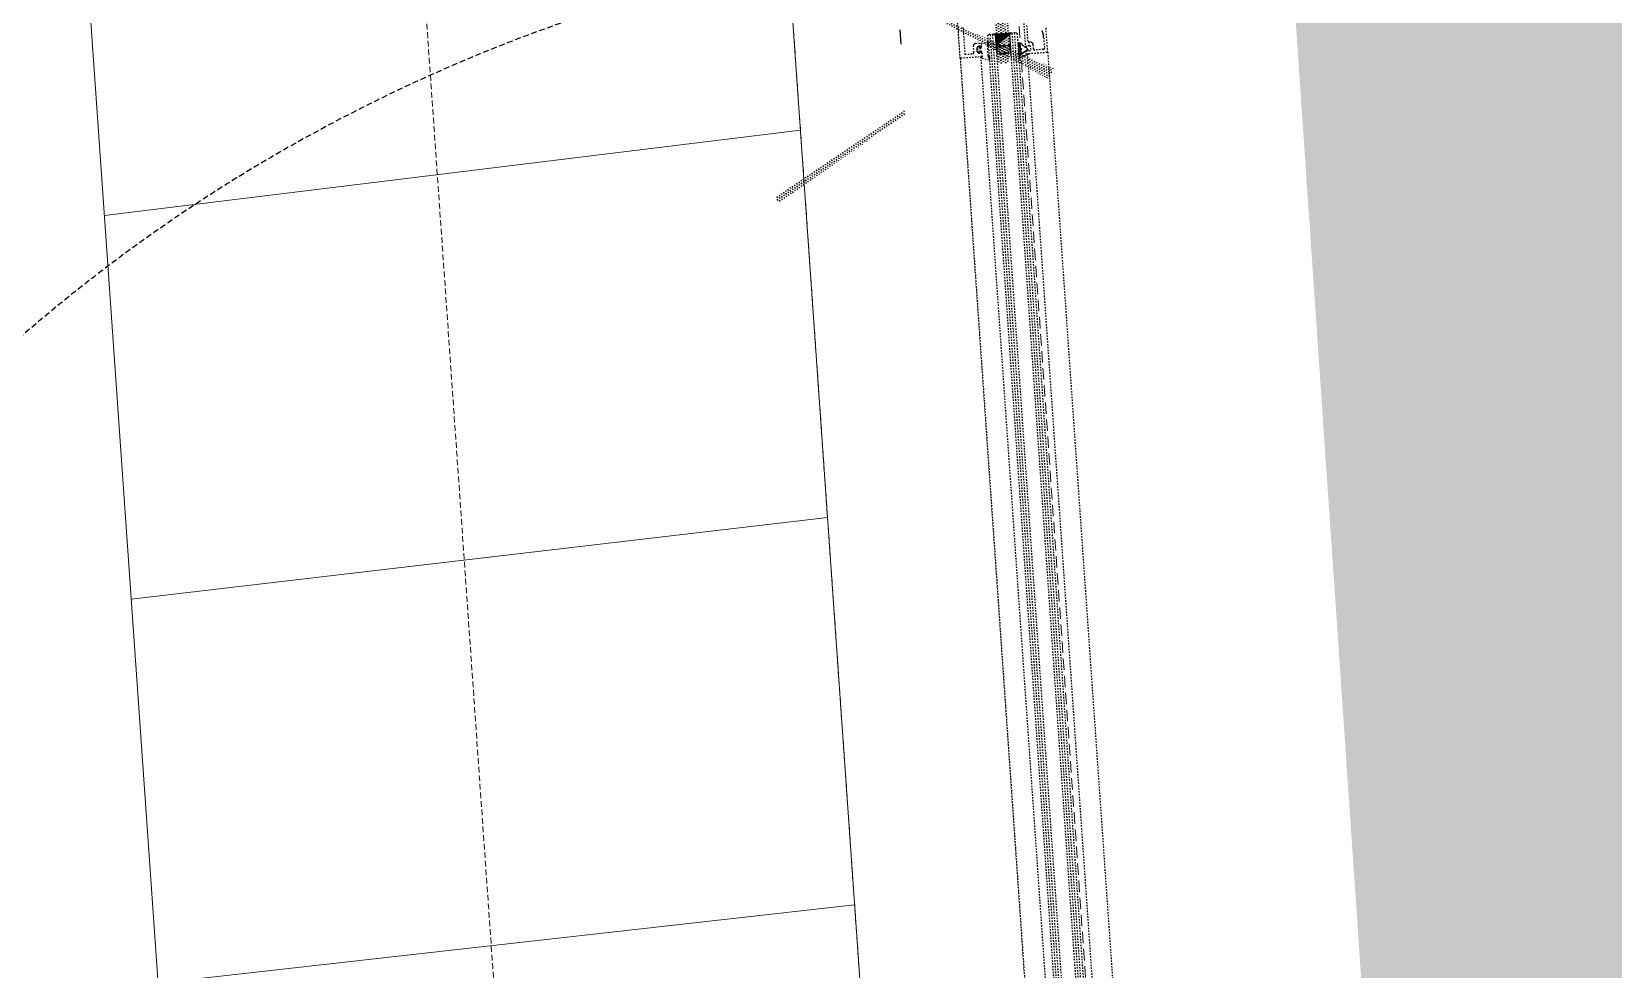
# Model space of a CAD drawing. Header units: millimetres. Extents: x 306 to 836129804, y -168137 to 818603917.
# Drawn here: x 834505250 to 834506549, y 818033215 to 818033985 of the extents above; entities that cross this region are included whole.
import ezdxf

# ---------------------------------------------------------------- set-up
doc = ezdxf.new("R2010")
doc.units = ezdxf.units.MM
doc.header["$LTSCALE"] = 3
for name, pattern in [('ACAD_ISO03W100', [30, 12, -18]), ('B0606', [0.7813, 0.39065, -0.39065]), ('B0701', [2.34375, 1.5625, -0.78125]), ('B0703', [4.6875, 3.125, -1.5625]), ('CENTER2', [1.125, 0.75, -0.125, 0.125, -0.125])]:
    doc.linetypes.add(name, pattern=pattern)
for name, color, linetype in [('_LTC', 251, 'Continuous'), ('CEN', 8, 'CENTER2'), ('ELASTOMER', 251, 'Continuous'), ('ELASTOMER-V', 251, 'Continuous'), ('EXTRUSION', 251, 'Continuous'), ('EXTRUSION-V', 251, 'Continuous'), ('GLASS', 251, 'Continuous'), ('GLASS-V', 251, 'Continuous'), ('SILICONE', 8, 'Continuous'), ('SILICONE-V', 9, 'Continuous')]:
    doc.layers.add(name, color=color, linetype=linetype)
for name, color, linetype, lineweight in [('Eva-New', 1, 'ACAD_ISO03W100', 18), ('Hatch (LTC&CB)', 252, 'Continuous', 35), ('UAJ-21EXWA-a', 251, 'Continuous', 9), ('UAJ-21EXWA-c', 251, 'Continuous', 9), ('UAJ-23FLOR-h', 251, 'Continuous', 9), ('UAJ-23FLOR-y', 251, 'B0701', 9), ('UAJ-23FLOR-z', 251, 'B0703', 9)]:
    doc.layers.add(name, color=color, linetype=linetype, lineweight=lineweight)

# ---------------------------------------------------------------- blocks, each defined once
blk = doc.blocks.new('*U1558')
at = {"layer": 'UAJ-21EXWA-a'}
for points in [[(11299.99999928474, 304.9999980926514), (10557.4999986887, 305.0000003576279), (10557.4999986887, 335.0000004768372), (11299.99999928474, 334.9999980926514)], [(11299.99999926598, 305.0000008929022), (12081.57117246234, 305.000001269349), (12081.57117246234, 335.0000010309304), (11299.99999926598, 335.0000010121115)]]:
    blk.add_lwpolyline(points, dxfattribs=at)
at = {"layer": 'UAJ-21EXWA-c'}
for p, q in [((10557.4999986887, 325.0000003576279), (11299.99999928474, 324.9999983310699)), ((12081.57117246234, 325.0000010309304), (11299.99999926598, 325.0000012505301)), ((11299.99999928474, 314.9999976158142), (10557.49999880791, 315.0000005960464)), ((11299.99999926598, 315.0000004160651), (12081.57117258155, 315.000001269349))]:
    blk.add_line(p, q, dxfattribs=at)
blk = doc.blocks.new('IGU B')
h = blk.add_hatch()
h.set_pattern_fill('HONEY', color=256, scale=10, style=0)
h.set_pattern_definition([(360, (-22, -1.000000000000011), (1.874999999999999, -1.08253175), [1.25, -2.5]), (240, (-22, -1.000000000000011), (-1.874999995903224, -1.082531757095822), [1.249999999999999, -2.499999999999999]), (300.0000000000001, (-22, -1.000000000000011), (4.0967752e-09, -2.165063507095822), [-2.5, 1.25])])
edge = h.paths.add_edge_path()
edge.add_arc((-11.24999999997582, 10.79910929973071), 0.1999999999776154, 179.9999999765112, 231.999999976563)
edge.add_line((-11.37313229509164, 10.64150714907737), (-9.710348217748106, 9.342397849526606))
edge.add_arc((-9.587215922717519, 9.500000000158675), 0.1999999999083822, 231.9999999920527, 269.9999999841389)
edge.add_line((-9.587215922772884, 9.300000000250293), (-6, 9.299999999755528))
edge.add_line((-6, 9.299999999755528), (-2.412784077227116, 9.300000000250293))
edge.add_arc((-2.412784077224273, 9.500000000327722), 0.2000000000774289, 269.9999999991857, 307.999999991272)
edge.add_line((-2.289651782135479, 9.342397849526606), (-0.6268677049083635, 10.64150714907737))
edge.add_arc((-0.7499999999659741, 10.79910929985005), 0.2000000000358229, 307.9999999892477, 359.9999999892996)
edge.add_line((-0.5499999999301508, 10.7991092998127), (-0.5499999999301508, 15.49999999975262))
edge.add_arc((-0.7499999999709813, 15.49999999972343), 0.2000000000408305, 8.362059922422224e-09, 90.00000000831325)
edge.add_line((-0.75, 15.69999999976426), (-11.25, 15.69999999976426))
edge.add_arc((-11.24999999997081, 15.49999999978164), 0.199999999982623, 90.00000000836205, 180.0000000083132)
edge.add_line((-11.44999999995343, 15.49999999975262), (-11.44999999995343, 10.7991092998127))
at = {"layer": 'SILICONE'}
h = blk.add_hatch(dxfattribs=at)
h.set_pattern_fill('DOTS', color=256, scale=3, angle=180, style=0)
h.set_pattern_definition([(180, (-2190.911489152932, -5947.575036705764), (-0.09375, -0.1875), [0, -0.1875])])
edge = h.paths.add_edge_path()
edge.add_arc((-10.79360796114801, -5.941122037560893), 14.98974681236928, 85.38377730954579, 94.61622269183653, ccw=False)
edge.add_arc((-9.596352445157478, 9.473465612243638), 0.4735537580721675, 230.8944937049689, 271.1055062821419, ccw=False)
edge.add_line((-9.895046660327353, 9.10599462344544), (-11.55783073767088, 10.4051039229962))
edge.add_arc((-11.24999999999105, 10.79910929979764), 0.5000000000089478, 179.9999999982741, 231.9999999983287, ccw=False)
edge.add_line((-11.75, 10.7991092998127), (-12, 10.7991092998127))
edge.add_line((-12, 10.7991092998127), (-11.99999999988358, 9.000000000218279))
h = blk.add_hatch(dxfattribs=at)
h.set_pattern_fill('DOTS', color=256, scale=3, angle=90, style=0)
h.set_pattern_definition([(90, (-2190.911489152932, -5947.575036705764), (-0.1875, 0.09375), [0, -0.1875])])
edge = h.paths.add_edge_path()
edge.add_arc((-1.206392038735575, -5.941122037560858), 14.98974681236925, 85.38377730816347, 94.61622269045426)
edge.add_arc((-2.403647554726107, 9.473465612243638), 0.4735537580721674, 268.8944937178582, 309.1055062950311)
edge.add_line((-2.104953339556232, 9.10599462344544), (-0.4421692623291165, 10.4051039229962))
edge.add_arc((-0.7500000000089472, 10.79910929979764), 0.5000000000089476, 308.0000000016713, 360.0000000017259)
edge.add_line((-0.25, 10.7991092998127), (0, 10.7991092998127))
edge.add_line((0, 10.7991092998127), (0, 9.000000000218279))
at = {"layer": 'SILICONE-V'}
h = blk.add_hatch(dxfattribs=at)
h.set_pattern_fill('ANSI37', color=256, scale=20, angle=45, style=0)
h.set_pattern_definition([(90, (0, 0), (-2.5, 4e-16), []), (180, (0, 0), (-4e-16, -2.5), [])])
edge = h.paths.add_edge_path()
edge.add_arc((-6.000005399246675, -64.36255047252006), 63.74804096434167, 83.69578808727356, 96.30420226584647)
edge.add_line((-13, -1.000000000014552), (-12, -2.473825588822365e-10))
edge.add_line((-12, -2.473825588822365e-10), (-11.99999999883585, 9.000000000218279))
edge.add_arc((-10.76789322135792, -6.773887271606286), 15.82193435630852, 85.53366466036368, 94.46633531798199, ccw=False)
edge.add_line((-9.535786437918432, 8.999999999752617), (-2.464213561965153, 8.999999999752617))
edge.add_arc((-1.232106778191724, -5.768796351322449), 14.82010232036705, 85.23106562445372, 94.76893439720072, ccw=False)
edge.add_line((0, 9.000000000218279), (0, -2.473825588822365e-10))
edge.add_line((0, -2.473825588822365e-10), (0.9999998698476702, -1.00000117860327))
for p, q in [((-9.166421356494538, 15.99999999975262, -1.7978881e-09), (-9.166421356494538, 15.69999999976426, -1.7978881e-09)), ((-8.583578643389046, 15.99999999951979, -1.7978881e-09), (-8.583578643389046, 15.69999999976426, -1.7978881e-09)), ((-3.416421356494538, 15.99999999951979, -1.7978881e-09), (-3.416421356494538, 15.69999999976426, -1.7978881e-09)), ((-2.833578643505462, 15.99999999975262, -1.7978881e-09), (-2.833578643389046, 15.69999999976426, -1.7978881e-09))]:
    blk.add_line(p, q)
for points in [[(-6, 8.999999999752617), (-2.4127840771107, 9.000000000247383, 0.1673426090458938), (-2.104953339556232, 9.10599462344544), (-0.4421692623291165, 10.4051039229962, 0.2308681911258128), (-0.25, 10.7991092998127), (-0.25, 15.49999999975262, 0.4142135623728181), (-0.75, 15.99999999975262), (-6, 15.99999999975262), (-11.25, 15.99999999975262, 0.4142135623728182), (-11.75, 15.49999999975262), (-11.75, 10.7991092998127, 0.2308681911258127), (-11.55783073767088, 10.4051039229962), (-9.895046660327353, 9.10599462344544, 0.1673426090458939), (-9.587215922772884, 9.000000000247383)], [(-11.44999999995343, 10.7991092998127, 0.2308681911258009), (-11.37313229509164, 10.64150714907737), (-9.710348217748106, 9.342397849526606, 0.1673426090459228), (-9.587215922772884, 9.300000000250293), (-6, 9.299999999755528), (-2.412784077227116, 9.300000000250293, 0.1673426090459228), (-2.289651782135479, 9.342397849526606), (-0.6268677049083635, 10.64150714907737, 0.2308681911258008), (-0.5499999999301508, 10.7991092998127), (-0.5499999999301508, 15.49999999975262, 0.4142135623728455), (-0.75, 15.69999999976426), (-11.25, 15.69999999976426, 0.4142135623728457), (-11.44999999995343, 15.49999999975262)]]:
    blk.add_lwpolyline(points, format="xyb", close=True)
at = {"layer": 'SILICONE'}
for points in [[(0.9999998698476702, -1.00000117860327, 0.05507015495915001), (-13, -1.000000000014552), (-12, -2.473825588822365e-10), (-11.99999999883585, 9.000000000218279, -0.0389958772070897), (-9.535786437918432, 8.999999999752617), (-2.464213561965153, 8.999999999752617, -0.0416408462732699), (0, 9.000000000218279), (0, -2.473825588822365e-10)], [(-11.99999999988358, 9.000000000218279, -0.040305947835817), (-9.587215922772884, 9.000000000247383, -0.1772764773543967), (-9.895046660327353, 9.10599462344544), (-11.55783073767088, 10.4051039229962, -0.2308681911258146), (-11.75, 10.7991092998127), (-12, 10.7991092998127)], [(0, 9.000000000218279, 0.0403059478358171), (-2.4127840771107, 9.000000000247383, 0.1772764773543967), (-2.104953339556232, 9.10599462344544), (-0.4421692623291165, 10.4051039229962, 0.2308681911258145), (-0.25, 10.7991092998127), (0, 10.7991092998127)]]:
    blk.add_lwpolyline(points, format="xyb", close=True, dxfattribs=at)
blk = doc.blocks.new('EWS3 double door')
at = {"layer": 'ELASTOMER-V', "linetype": 'B0606'}
h = blk.add_hatch(dxfattribs=at)
h.set_pattern_fill('ANSI31', color=256, scale=15, style=0)
h.set_pattern_definition([(135, (-72989.15136110783, 21586.75565767288), (1.325825214724775, 1.325825214724776), [])])
edge = h.paths.add_edge_path()
edge.add_arc((-73245.61286437511, 21866.75725710392), 0.3000000493250968, 4.2657875781060284e-05, 96.12570081469738, ccw=False)
edge.add_line((-73245.31286430359, 21866.75725734234), (-73245.3128643322, 21865.24264741136))
edge.add_line((-73245.31286430359, 21865.24264740944), (-73242.8128644556, 21865.24264745478))
edge.add_line((-73242.81286454201, 21865.24264752865), (-73242.81286459022, 21867.36696375724))
edge.add_line((-73242.81286454201, 21867.36696362495), (-73242.59378034806, 21867.36696370674))
edge.add_arc((-73243.0390228033, 21866.15521454811), 1.290959797229905, 371.26177126257454, 429.8247587490634, ccw=False)
edge.add_arc((-73227.11774981022, 21868.31627774239), 14.77897516732118, 187.4214335431954, 214.875434788067)
edge.add_arc((-73239.59877467155, 21859.68413734436), 0.3999999635535926, 263.87216229847127, 387.0019512072663, ccw=False)
edge.add_arc((-73238.15288984776, 21864.38380694389), 5.31029261291008, 207.184316480304, 253.7206685271084, ccw=False)
edge.add_arc((-73243.14260959625, 21861.81904184818), 0.3000002999348896, 387.5451335419552, 449.9999940586906)
edge.add_line((-73243.14260959625, 21862.11904215813), (-73243.87678887801, 21862.11904216867))
edge.add_arc((-73243.8767888546, 21861.81904196739), 0.300000180545521, 89.99999564642094, 207.081289962365)
edge.add_arc((-73238.32086372375, 21865.30292868614), 6.856783042269227, 211.8712243723386, 232.4633868185844)
edge.add_arc((-73242.85488057137, 21859.68413734436), 0.3999999429373526, 263.8721262681129, 387.00191313971237, ccw=False)
edge.add_arc((-73242.49390172958, 21863.55203688145), 4.284672354185838, 205.9944271686122, 264.59389370514793, ccw=False)
edge.add_arc((-73246.6251295805, 21861.56644928455), 0.3000001516359452, 381.0357830342918, 449.9999729345663)
edge.add_line((-73246.62512946129, 21861.86644947529), (-73247.11062005449, 21861.8664493719))
edge.add_arc((-73247.11062002182, 21861.56644940376), 0.2999999427073999, 89.99999882188544, 199.2889573910001)
edge.add_arc((-73244.54368042946, 21862.4925712347), 3.028884792884617, 199.7843870003735, 240.1415931480725)
edge.add_arc((-73246.40803217888, 21859.68413734436), 0.3999999021547496, 263.87216166414703, 387.0019365708576, ccw=False)
edge.add_arc((-73246.15026402473, 21862.28292822838), 3.011532176773923, 216.1957690622437, 264.2739503161673, ccw=False)
edge.add_arc((-73251.30930268764, 21859.05844652653), 3.088191476073873, 387.9205001093802, 407.3387525119089)
edge.add_line((-73249.21655130386, 21861.32941949368), (-73250.0693143861, 21861.32941921227))
edge.add_arc((-73249.96167099476, 21860.72073853016), 0.6181255677926465, 100.0288850855721, 232.6796364557644)
edge.add_arc((-73249.12257838249, 21862.05737137794), 2.194479705119385, 236.4176210637245, 272.9224093354641)
edge.add_arc((-73249.36709237099, 21859.68413734436), 0.3999999635535926, 263.8721780935102, 387.0019512072663, ccw=False)
edge.add_arc((-73249.57351136208, 21862.12132287025), 2.839623744399168, 218.2999495666046, 273.30525699373004, ccw=False)
edge.add_arc((-73249.79624593258, 21860.6941344738), 2.033150572917226, 132.3180808961405, 189.4194964764599, ccw=False)
edge.add_arc((-73258.67389655113, 21872.61432552338), 12.84107754267121, 305.7854421272989, 330.82380680552)
edge.add_arc((-73245.39693713188, 21863.70784664154), 3.356866615343539, 94.23576137582188, 127.96543728935069, ccw=False)
h = blk.add_hatch(dxfattribs=at)
h.set_pattern_fill('ANSI31', color=256, scale=15, style=0)
h.set_pattern_definition([(135, (-72989.15136110783, 21574.75565803051), (1.325825214724775, 1.325825214724776), [])])
edge = h.paths.add_edge_path()
edge.add_line((-73251.11251461506, 21829.24264740944), (-73254.11286447535, 21829.24264740947))
edge.add_line((-73254.11286449432, 21829.24264764786), (-73254.11286449432, 21835.24264764771))
edge.add_line((-73254.11286449432, 21835.24264752865), (-73251.77832722817, 21835.24264752865))
edge.add_line((-73251.77832722664, 21835.24264764786), (-73251.77832722664, 21834.00319631855))
edge.add_line((-73251.77832734585, 21834.00319612026), (-73243.14286987839, 21834.00319612023))
edge.add_line((-73243.14286959171, 21834.00319612026), (-73243.14286959171, 21835.2426474496))
edge.add_line((-73243.14286983013, 21835.24264740944), (-73240.23458329511, 21835.24264740944))
edge.add_arc((-73240.23458337784, 21834.74264752865), 0.4999999999999999, 0, 90, ccw=False)
edge.add_line((-73239.73458302021, 21834.74264752865), (-73241.75431942522, 21828.06756361169))
edge.add_line((-73241.75431966782, 21828.06756329536), (-73242.81286453147, 21828.06756329536))
edge.add_line((-73242.81286454201, 21828.06756353378), (-73242.81286454201, 21829.24264745074))
edge.add_line((-73242.8128644228, 21829.24264752865), (-73246.62373788183, 21829.24264752876))
edge.add_arc((-73246.62373805046, 21828.24264752865), 1.000000000019895, 89.99999999622202, 180.2582335669912)
edge.add_line((-73247.62372767925, 21828.23814058304), (-73247.62052637599, 21827.52785368386))
edge.add_line((-73247.6205265522, 21827.52785360813), (-73246.1822053048, 21827.90357072273))
edge.add_line((-73246.1822052002, 21827.90357065201), (-73246.1766218259, 21826.66476341028))
edge.add_line((-73246.17662167549, 21826.66476380825), (-73248.7036722005, 21826.0046497111))
edge.add_line((-73248.70367217064, 21826.00464904308), (-73251.23657025317, 21826.64195766579))
edge.add_line((-73251.2365705967, 21826.64195799828), (-73251.24215397092, 21827.88076524))
edge.add_line((-73251.24215388298, 21827.88076519966), (-73249.80050438149, 21827.51802827604))
edge.add_line((-73249.80050444603, 21827.51802825928), (-73249.80345888069, 21828.17354137584))
edge.add_arc((-73250.94617581367, 21828.11033606529), 1.144463700043607, 3.165874186031994, 98.35709146696088)
edge = h.paths.add_edge_path(flags=16)
edge.add_line((-73243.64286959171, 21832.57256448269), (-73251.28775924713, 21832.57256448269))
edge.add_arc((-73251.28775954247, 21832.0725646019), 0.5000000000001136, 90, 179.999999999987)
edge.add_line((-73251.78775942326, 21832.07256448269), (-73251.78775942326, 21831.48977087333))
edge.add_arc((-73251.28775930405, 21831.48977077007), 0.4999999999999999, 180, 270)
edge.add_line((-73251.28775954247, 21830.98977088928), (-73243.64286988703, 21830.98977088928))
edge.add_arc((-73243.64286959171, 21831.48977088928), 0.4999999999999999, 270, 360)
edge.add_line((-73243.14286983013, 21831.48977088928), (-73243.14286983013, 21832.07256449864))
edge.add_arc((-73243.64286971092, 21832.07256448269), 0.4999999999999999, 0, 90)
at = {"layer": 'CEN', "linetype": 'B0606', "ltscale": 10}
blk.add_line((-73257.81286454201, 21763.74264740944), (-73317.81286454201, 21763.74264752865), dxfattribs=at)
at = {"layer": 'ELASTOMER', "linetype": 'B0606', "elevation": 2.291010332555743e-07}
for points in [[(-73245.64487743378, 21867.05554413795, -0.4458858085478996), (-73245.31286430359, 21866.75725734234), (-73245.31286430359, 21865.24264740944), (-73242.81286454201, 21865.24264752865), (-73242.81286454201, 21867.36696362495), (-73242.59378039837, 21867.36696374416, -0.2612400354349744), (-73241.77292025089, 21866.40732836723, 0.1203669780754394), (-73239.24237835407, 21859.86574566364, -0.5957044487515312), (-73239.64147353172, 21859.28642261028, -0.2058906149091408), (-73242.87661528587, 21861.95777606964, 0.2794631160963368), (-73243.14260959625, 21862.11904215813), (-73243.8767888546, 21862.11904215813, 0.5604931220079389), (-73244.14389741421, 21861.68246567249, 0.09009283147633901), (-73242.49848401546, 21859.86574530602, -0.5957044761083417), (-73242.89757966995, 21859.28642308712, -0.2614100839690574), (-73246.34512245655, 21861.67413461208, 0.3103369422694284), (-73246.62512946129, 21861.86644947529), (-73247.11062002182, 21861.86644935608, 0.5166301895270151), (-73247.3937792778, 21861.46734976768, 0.1779344931249062), (-73246.05163574219, 21859.86574554443, -0.5957044262863793), (-73246.45073103905, 21859.28642272949, -0.2129131363680969), (-73248.58058226109, 21860.50447976589, 0.0849314418289523), (-73249.21655130386, 21861.32941949368), (-73250.06931424141, 21861.32941913605, 0.6534520380162079), (-73250.33642268181, 21860.22916913033, 0.160643046635907), (-73249.0106959343, 21859.86574554443, -0.5957044601478786), (-73249.40979111195, 21859.2864228487, -0.2447229984780585), (-73251.80198252201, 21860.36138570309, -0.2544387478881166), (-73251.16505622864, 21862.19748389721, 0.1096872209041784), (-73247.46203434467, 21866.35433983803, -0.1482453560288367), (-73245.64487743378, 21867.05554413795)], [(-73251.11251461506, 21829.24264740944), (-73254.11286449432, 21829.24264764786), (-73254.11286449432, 21835.24264752865), (-73251.77832722664, 21835.24264764786), (-73251.77832734585, 21834.00319612026), (-73243.14286959171, 21834.00319612026), (-73243.14286983013, 21835.24264740944), (-73240.23458337784, 21835.24264752865, -0.4142135623730951), (-73239.73458302021, 21834.74264752865), (-73241.75431966782, 21828.06756329536), (-73242.81286454201, 21828.06756353378), (-73242.8128644228, 21829.24264752865), (-73246.62373793125, 21829.24264729023, 0.4155342566904468), (-73247.62372767925, 21828.23814058304), (-73247.6205265522, 21827.52785360813), (-73246.1822052002, 21827.90357065201), (-73246.17662167549, 21826.66476380825), (-73248.70367217064, 21826.00464904308), (-73251.2365705967, 21826.64195799828), (-73251.24215388298, 21827.88076519966), (-73249.80050444603, 21827.51802825928), (-73249.80345880985, 21828.17354142666, 0.4410067761441379), (-73251.11251461506, 21829.24264740944)]]:
    blk.add_lwpolyline(points, format="xyb", dxfattribs=at)
at = {"layer": 'EXTRUSION', "linetype": 'B0606'}
blk.add_lwpolyline([(-73267.81286454201, 21815.24264752865), (-73245.81286430359, 21815.24264740944), (-73245.81286430359, 21821.74264764786, 0.4142135623731616), (-73246.8128644228, 21822.74264729023), (-73252.1128642559, 21822.74264752865, -0.4142135623727953), (-73254.11286461353, 21824.74264764786), (-73254.11286449432, 21829.24264764786), (-73251.61286461353, 21829.24264740944, -0.4142135623632595), (-73250.3128644228, 21827.94264745712), (-73251.6128642559, 21827.94264745712), (-73251.61286449432, 21826.42787289619, 0.4232948599639796), (-73246.01286435127, 21826.42787325382), (-73246.01286458969, 21827.94264745712), (-73247.31286430359, 21827.94264745712, -0.4142135623726852), (-73246.01286458969, 21829.24264729023), (-73242.8128644228, 21829.24264752865), (-73242.81286454201, 21811.24264740944), (-73339.56011211872, 21811.24264752865)], format="xyb", dxfattribs=at)
at = {"layer": 'EXTRUSION', "linetype": 'B0606', "elevation": 2.291010332555743e-07}
blk.add_lwpolyline([(-73267.81286454201, 21865.24264752865), (-73248.91286444664, 21865.24264776707), (-73248.91286444664, 21867.24264752865), (-73249.41286432743, 21867.74264740944), (-73249.41286456585, 21869.24264729023), (-73244.81286466122, 21869.24264752865), (-73244.81286454201, 21868.24264740944), (-73245.31286454201, 21867.74264752865), (-73245.31286430359, 21865.24264740944), (-73242.81286454201, 21865.24264752865), (-73242.8128644228, 21883.24264752865), (-73263.45008850098, 21883.24264752865)], dxfattribs=at)
blk.add_lwpolyline([(-73260.95008850098, 21879.74264752865, -0.0963026971230672), (-73254.95008850098, 21880.74264752865), (-73246.31286454201, 21880.74264764786, -0.4142135623732738), (-73245.31286430359, 21879.74264764786), (-73245.31286454201, 21872.74264740944, -0.4142135623685896), (-73246.3128644228, 21871.74264752865), (-73249.91286444664, 21871.74264729023, 0.4142135623687967), (-73251.91286444664, 21869.74264752865), (-73251.91286432743, 21868.74264764786, -0.4142135623713101), (-73252.91286432743, 21867.74264740944), (-73266.31286430359, 21867.74264752865)], format="xyb", dxfattribs=at)
at = {"layer": 'EXTRUSION-V', "linetype": 'B0606'}
for p, q in [((-73242.8128644228, 21883.24264752865, 2.291010332555743e-07), (-72375.10181939602, 21883.2426469326, 2.291165515089233e-07)), ((-73242.81286430359, 21866.4177314043), (-71983.01566934586, 21866.41773033142, -1.443564260423618e-09)), ((-73242.81286454201, 21828.06756353378, 2.291010332555743e-07), (-71984.01566910744, 21828.06756389141, 2.276598320974527e-07)), ((-73242.81286454201, 21811.24264740944), (-72375.10181939602, 21811.24264669418))]:
    blk.add_line(p, q, dxfattribs=at)
at = {"layer": 'GLASS', "linetype": 'B0606'}
for points in [[(-71984.01566910744, 21853.24264788628), (-73259.81286454201, 21853.24264740944), (-73260.81286430359, 21854.24264729023), (-73260.81286454201, 21858.24264752865), (-73259.81286454201, 21859.24264752865), (-71984.01566874981, 21859.24264681339)], [(-71984.01566958427, 21835.24264705181), (-73259.8128644228, 21835.24264764786), (-73260.81286454201, 21836.24264776707), (-73260.8128644228, 21840.24264729023), (-73259.81286454201, 21841.24264776707), (-71984.01566970348, 21841.24264788628)]]:
    blk.add_lwpolyline(points, dxfattribs=at)
at = {"layer": 'GLASS', "linetype": 'B0701'}
blk.add_arc((-71976.8572101593, 21847.19831442833), 1366.158455570195, 179.9981421885464, 270.0018578114536, dxfattribs=at)
at = {"layer": 'GLASS-V', "linetype": 'B0606'}
for p, q in [((-71984.01566922665, 21857.24264681339, -1.138070679235027e-06), (-73260.81286430359, 21857.24264752865)), ((-71984.01566898823, 21855.24264764786, -1.138070679117999e-06), (-73260.8128644228, 21855.24264752865)), ((-71984.01566898823, 21839.24264764786, -1.138070679169521e-06), (-73260.81286454201, 21839.24264752865)), ((-71984.01566922665, 21837.24264764786, -1.138070679125409e-06), (-73260.81286430359, 21837.24264740944))]:
    blk.add_line(p, q, dxfattribs=at)
at = {"layer": 'GLASS-V', "linetype": 'B0606', "xscale": -0.9999999999999999, "rotation": 270}
blk.add_blockref('IGU B', (-73259.81286454201, 21853.24264740944), dxfattribs=at)
blk = doc.blocks.new('FAC-00-0')
at = {"layer": '_LTC'}
blk.add_lwpolyline([(834535654.4220136, 818035138.1989344), (834531807.0224274, 818042463.3654573, 0.2515415564218079), (834527168.874219, 818045496.2169657), (834506145.6546819, 818045365.6339622, 0.400247108766894), (834505518.9044905, 818044608.7850965), (834506473.7313769, 818030950.3849785)], format="xyb", dxfattribs=at)
at = {"layer": '_LTC', "xscale": -0.9999999999999999, "rotation": 93.99890841496001}
blk.add_blockref('*U1558', (834505603.6930648, 818044614.7124679, -1.145633454324724e-06), dxfattribs=at)
blk.add_wipeout([(834506380.5938942, 818032639.737041), (834506136.2852433, 818032622.6579931), (834506139.5280359, 818032576.271203), (834506109.601074, 818032574.1790792), (834505900.8768319, 818035559.892258), (834505933.7964907, 818035562.1935948), (834505937.0392828, 818035515.8068049), (834506182.5586586, 818035532.9704916)]).translate(0, 0, -1.145633454324724e-06).dxf.layer = '_LTC'
at = {"layer": '_LTC', "rotation": 273.9989084051782}
blk.add_blockref('EWS3 double door', (834489362.1380702, 817959377.5316525, -1.145783577793935e-06), dxfattribs=at)
blk = doc.blocks.new('*U1689')
at = {"layer": 'UAJ-23FLOR-h'}
h = blk.add_hatch(dxfattribs=at)
h.set_pattern_fill('ANSI31', color=256, scale=100, angle=315)
h.set_pattern_definition([(0, (374.9999901890013, 66830.3091722873), (8.526512829121202e-14, 317.4999999999999), [])])
h.paths.add_polyline_path([(-2.432008528785445e-06, 19901.16276744722), (-5.296367589835427e-06, 47929.14640563267), (574.9999927402184, 47929.14640558795), (574.9999960814148, 19901.16276776014)])
for p, q in [((-2.282996916824731e-06, 19901.16276719334), (-5.445379201767204e-06, 47929.14640540106)), ((574.9999928147242, 47929.14640561953), (574.9999960421036, 20174.18385771444))]:
    blk.add_line(p, q, dxfattribs=at)

msp = doc.modelspace()

# ---------------------------------------------------------------- hatches: boundary and pattern name
at = {"layer": 'Hatch (LTC&CB)', "ltscale": 0.5}
h = msp.add_hatch(color=256, dxfattribs=at)
h.dxf.hatch_style = 1
h.paths.add_polyline_path([(834513554.2875786, 817967164.184733), (834513136.0010567, 817973147.5986885), (834516444.2460145, 817973378.8703827), (834516862.5325388, 817967395.4564129)])
edge = h.paths.add_edge_path()
edge.add_line((834574531.2963331, 818045981.8457801), (834554099.929931, 818044553.5366205))
edge.add_line((834554099.929931, 818044553.5366205), (834551123.8228455, 818044183.8080285))
edge.add_line((834551123.8228455, 818044183.8080285), (834548209.0206542, 818043477.5243225))
edge.add_line((834548209.0206542, 818043477.5243225), (834545391.3720644, 818042450.0201086))
edge.add_line((834545391.3720644, 818042450.0201086), (834542706.1556592, 818041114.1603316))
edge.add_line((834542706.1556592, 818041114.1603316), (834540186.9918953, 818039486.6707257))
edge.add_line((834540186.9918953, 818039486.6707257), (834537891.0747983, 818037557.0067935))
edge.add_line((834537891.0747983, 818037557.0067935), (834535879.1420094, 818035334.0248597))
edge.add_line((834535879.1420094, 818035334.0248597), (834535855.3944789, 818035294.2675608))
edge.add_line((834535855.3944789, 818035294.2675608), (834532032.6782387, 818042572.4388088))
edge.add_line((834532032.6782387, 818042572.4388088), (834531164.0984614, 818043800.1153567))
edge.add_line((834531164.0984614, 818043800.1153567), (834530021.2562451, 818044771.3886445))
edge.add_line((834530021.2562451, 818044771.3886445), (834528673.237675, 818045435.2700317))
edge.add_line((834528673.237675, 818045435.2700317), (834527205.3850749, 818045748.6568446))
edge.add_line((834527205.3850749, 818045748.6568446), (834506196.3506466, 818045615.4155988))
edge.add_arc((834506271.1753964, 818044617.8358235), 1000.382002588579, 94.28951124117238, 184.8385578105567)
edge.add_line((834505274.3584335, 818044533.4551773), (834507175.0349003, 818017345.0717123))
edge.add_arc((834508006.2233039, 818017538.0693862), 853.3008053756253, 193.0721449834389, 241.7750472788793)
edge.add_line((834507602.6678852, 818016786.2281208), (834508069.1239861, 818016499.3412285))
edge.add_line((834508069.1239861, 818016499.3412285), (834506033.0790353, 818013635.890324))
edge.add_arc((834507255.7232584, 818012765.1948972), 1500.989481160123, 144.5437625065404, 184.7118367485428)
edge.add_line((834505759.8064644, 818012641.8970132), (834510574.8280377, 817943764.9910301))
edge.add_arc((834512461.4285563, 817944222.0794972), 1941.182985577997, 193.6192718619657, 275.7769527828718)
edge.add_line((834512656.820462, 817942290.75524), (834514135.0129817, 817942432.7829566))
edge.add_line((834514135.0129817, 817942432.7829566), (834515639.5898061, 817942609.6817144))
edge.add_line((834515639.5898061, 817942609.6817144), (834517125.2230971, 817942816.5733008))
edge.add_line((834517125.2230971, 817942816.5733008), (834518606.1282966, 817943054.9641434))
edge.add_line((834518606.1282966, 817943054.9641434), (834520081.6376159, 817943324.7467438))
edge.add_line((834520081.6376159, 817943324.7467438), (834521550.6787682, 817943623.4372313))
edge.add_line((834521550.6787682, 817943623.4372313), (834523003.1909853, 817943997.2323029))
edge.add_line((834523003.1909853, 817943997.2323029), (834524434.6779621, 817944444.8476892))
edge.add_line((834524434.6779621, 817944444.8476892), (834525841.3906198, 817944965.1110799))
edge.add_line((834525841.3906198, 817944965.1110799), (834527219.6447655, 817945556.6599009))
edge.add_line((834527219.6447655, 817945556.6599009), (834528566.4663409, 817946218.3362625))
edge.add_line((834528566.4663409, 817946218.3362625), (834529949.1975069, 817946963.0067956))
edge.add_line((834529949.1975069, 817946963.0067956), (834530025.4386841, 817945888.6557508))
edge.add_line((834530025.4386841, 817945888.6557508), (834530524.2280539, 817945923.5249519))
edge.add_line((834530524.2280539, 817945923.5249519), (834531068.3343124, 817946109.8721913))
edge.add_line((834531068.3343124, 817946109.8721913), (834531037.8571603, 817946545.8476382))
edge.add_line((834531037.8571603, 817946545.8476382), (834533865.2576491, 817946000.0480125))
edge.add_line((834533865.2576491, 817946000.0480125), (834536130.1011477, 817945599.4485525))
edge.add_line((834536130.1011477, 817945599.4485525), (834538400.1908902, 817945229.7315427))
edge.add_line((834538400.1908902, 817945229.7315427), (834540675.1291097, 817944891.1253359))
edge.add_line((834540675.1291097, 817944891.1253359), (834542954.494443, 817944583.7301323))
edge.add_line((834542954.494443, 817944583.7301323), (834545237.8685557, 817944307.6853015))
edge.add_line((834545237.8685557, 817944307.6853015), (834547578.8128494, 817944055.8657025))
edge.add_line((834547578.8128494, 817944055.8657025), (834549775.2120743, 817943852.7193749))
edge.add_line((834549775.2120743, 817943852.7193749), (834552166.6682281, 817943704.7044293))
edge.add_line((834552166.6682281, 817943704.7044293), (834554408.0140736, 817943602.5051898))
edge.add_line((834554408.0140736, 817943602.5051898), (834556706.8720335, 817943525.9335827))
edge.add_line((834556706.8720335, 817943525.9335827), (834559062.7525511, 817943492.2506982))
edge.add_line((834559062.7525511, 817943492.2506982), (834561264.7959542, 817943499.6060555))
edge.add_line((834561264.7959542, 817943499.6060555), (834563662.805802, 817943545.8192695))
edge.add_line((834563662.805802, 817943545.8192695), (834565905.0821311, 817943629.5407001))
edge.add_line((834565905.0821311, 817943629.5407001), (834568202.2235788, 817943747.6000468))
edge.add_line((834568202.2235788, 817943747.6000468), (834570497.1715583, 817943902.4870338))
edge.add_line((834570497.1715583, 817943902.4870338), (834572789.3424196, 817944094.1622797))
edge.add_line((834572789.3424196, 817944094.1622797), (834575076.8880951, 817944322.4462694))
edge.add_line((834575076.8880951, 817944322.4462694), (834577358.8485965, 817944599.7346953))
edge.add_arc((834577188.4102644, 817949142.5459951), 4546.007449470469, 272.1486296327768, 348.0754999770829)
edge.add_line((834581636.318153, 817948203.238194), (834581931.6191186, 817949988.7878709))
edge.add_line((834581931.6191186, 817949988.7878709), (834582222.8927813, 817952167.7077127))
edge.add_line((834582222.8927813, 817952167.7077127), (834582444.6448697, 817954354.4007571))
edge.add_line((834582444.6448697, 817954354.4007571), (834582596.7161981, 817956553.5893033))
edge.add_line((834582596.7161981, 817956553.5893033), (834582678.7199463, 817958758.7008262))
edge.add_line((834582678.7199463, 817958758.7008262), (834582689.6004196, 817961000.6853927))
edge.add_line((834582689.6004196, 817961000.6853927), (834582627.8349453, 817963239.9127623))
edge.add_line((834582627.8349453, 817963239.9127623), (834582495.0484269, 817965475.7417142))
edge.add_line((834582495.0484269, 817965475.7417142), (834582352.0371794, 817967521.4644701))
edge.add_line((834582352.0371794, 817967521.4644701), (834582377.3017465, 817967501.2573416))
edge.add_line((834582377.3017465, 817967501.2573416), (834583280.4098197, 817967592.3724535))
edge.add_line((834583280.4098197, 817967592.3724535), (834582885.6743841, 817972682.2829502))
edge.add_line((834582885.6743841, 817972682.2829502), (834582550.7585597, 817977040.087476))
edge.add_line((834582550.7585597, 817977040.087476), (834582280.7159691, 817980552.6941899))
edge.add_line((834582280.7159691, 817980552.6941899), (834582016.0826895, 817983880.3056784))
edge.add_line((834582016.0826895, 817983880.3056784), (834581737.2924131, 817986867.2783637))
edge.add_line((834581737.2924131, 817986867.2783637), (834581397.7587786, 817990004.3583491))
edge.add_line((834581397.7587786, 817990004.3583491), (834578831.2786306, 818011297.8700217))
edge.add_line((834578831.2786306, 818011297.8700217), (834578649.3672444, 818012963.5483121))
edge.add_line((834578649.3672444, 818012963.5483121), (834576771.549405, 818039832.1183864))
edge.add_line((834576771.549405, 818039832.1183864), (834576279.8499508, 818039797.7448243))
edge.add_line((834576279.8499508, 818039797.7448243), (834575932.169804, 818044771.1641917))
edge.add_arc((834574629.9863018, 818044680.2268811), 1305.354920261004, 3.994735601767179, 94.33592376376863)

# ---------------------------------------------------------------- next in the draw order: block references
msp.add_blockref('FAC-00-0', (0, 0))

# ---------------------------------------------------------------- next in the draw order: hatches: boundary and pattern name
at = {"layer": 'Eva-New', "linetype": 'Continuous', "ltscale": 0.01}
h = msp.add_hatch(dxfattribs=at)
h.set_pattern_fill('ANSI31', color=8, scale=350, angle=4)
h.set_pattern_definition([(49, (0, 0), (-838.6710210225554, 729.0455959657013), [])])
edge = h.paths.add_edge_path()
edge.add_arc((834611513.5385946, 818068145.3264505), 14099.99999968531, 55.19002574308559, 154.5596091027724)
edge.add_line((834598780.7776825, 818074202.2893481), (834595240.3911003, 818066761.4558462))
edge.add_arc((834589822.417787, 818069339.3552195), 6000.000000233124, 273.9989064334658, 334.5546563119141, ccw=False)
edge.add_line((834590240.8423903, 818063353.9629304), (834585554.5350056, 818063026.3542768))
edge.add_arc((834584989.6617913, 818071106.6338656), 8099.999998867221, 264.220048196886, 273.9989064322582, ccw=False)
edge.add_line((834584173.925572, 818063047.8142), (834580415.7397891, 818063428.2282544))
edge.add_arc((834579106.5335116, 818050494.3201492), 12999.99999816069, 84.2200481985661, 93.99077919798958)
edge.add_line((834578201.7864021, 818063462.7985727), (834574221.9197499, 818063185.1428037))
edge.add_arc((834573731.4752913, 818070170.6889209), 7002.741628984699, 184.518270925359, 274.0160585979712, ccw=False)
edge.add_arc((834553791.0620614, 818068592.8452796), 13000.0000005708, 4.527501078735133, 25.16518805878682)
edge.add_line((834565557.174624, 818074120.828201), (834563375.7160238, 818078763.9842684))
edge.add_arc((834569692.9588658, 818081779.3520507), 6999.999999030279, 186.261998653722, 205.5162346975632, ccw=False)
edge.add_line((834562734.724241, 818081015.8267443), (834561851.4163579, 818093822.5155479))
edge.add_arc((834568795.7761757, 818094576.8707228), 6985.211880096444, 103.79340942041148, 186.1996435070692, ccw=False)
edge.add_line((834567130.3497419, 818101360.6410463), (834607738.9713905, 818104323.6446342))
edge.add_arc((834606780.3295362, 818117304.0183489), 13015.72495013958, 274.223807264846, 392.8596289379157)
edge.add_arc((834623587.3262396, 818128173.8785237), 6999.999999836902, 183.9989136523716, 212.9539425140163, ccw=False)
edge.add_line((834616604.3686309, 818127685.7156067), (834614554.4666462, 818157541.1841724))
edge.add_line((834614554.4666462, 818157541.1841724), (834608569.0701823, 818157122.7809477))
edge.add_line((834608569.0701823, 818157122.7809477), (834610618.9763948, 818127267.2902491))
edge.add_arc((834623587.3262378, 818128173.8785231), 12999.99999806346, 183.9989136508734, 212.8579348742854)
edge.add_arc((834606785.1724918, 818117301.6086594), 7012.974383020965, -85.87050168941721, 32.994913872568816, ccw=False)
edge.add_line((834607290.1835088, 818110306.8410742), (834542916.4285616, 818105772.5570611))
edge.add_line((834542916.4285616, 818105772.5570611), (834543332.168679, 818099784.931535))
edge.add_line((834543332.168679, 818099784.931535), (834548339.9487058, 818100139.6961751))
edge.add_arc((834548849.6206386, 818093135.5706489), 7022.644791367745, 1.917894415990986, 94.16192873604791, ccw=False)
edge.add_line((834555868.3314306, 818093370.5997602), (834556822.6031799, 818079614.5109141))
edge.add_arc((834565030.3921052, 818080333.9384184), 8239.258156901009, 185.0092761133849, 211.2767633085009)
edge.add_line((834557988.549832, 818076056.3418531), (834560014.6381451, 818071842.7746612))
edge.add_arc((834553704.8687762, 818068780.019501), 7013.81912084653, -83.41200971856142, 25.89188562423311, ccw=False)
edge.add_line((834554509.5567249, 818061812.5137804), (834511331.2743995, 818058806.1397856))
edge.add_arc((834510845.0625758, 818065789.233517), 6999.999999933733, 141.8798806352492, 273.9829049167347, ccw=False)
edge.add_arc((834495100.3448526, 818078140.8887452), 13011.48484009153, 321.889271565979, 363.9966433354928)
edge.add_line((834508080.187521, 818079047.7636253), (834507303.147802, 818090245.0026575))
edge.add_arc((834514286.1054543, 818090733.1649512), 6999.999999943095, 94.21783473311712, 183.9989085377374, ccw=False)
edge.add_line((834513771.2650272, 818097714.206373), (834514324.2611847, 818097754.9889383))
edge.add_line((834514324.2611847, 818097754.9889383), (834515094.2032907, 818097812.2750338))
edge.add_arc((834515888.7804214, 818090839.1162039), 7018.283043878132, 4.391191596629085, 96.50069787772958, ccw=False)
edge.add_line((834522886.4615402, 818091376.4762715), (834523318.1003574, 818085091.4654405))
edge.add_line((834523318.1003574, 818085091.4654405), (834529307.3396509, 818085510.1591995))
edge.add_line((834529307.3396509, 818085510.1591995), (834528870.5492542, 818091758.2633296))
edge.add_arc((834535853.5069062, 818092246.4256233), 6999.999999586337, 93.99890853307471, 183.9989085379415, ccw=False)
edge.add_line((834535365.3446131, 818099229.3832753), (834540639.8020831, 818099596.5330453))
edge.add_line((834540639.8020831, 818099596.5330453), (834540220.7704337, 818105616.323317))
edge.add_line((834540220.7704337, 818105616.323317), (834513376.0995728, 818103738.6078113))
edge.add_arc((834514284.2614373, 818090770.3680685), 13000.00000003277, 94.00586599802176, 183.991117880833)
edge.add_line((834501315.7883602, 818089865.5443004), (834502093.999344, 818078618.6765761))
edge.add_arc((834495110.6965383, 818078135.4768907), 7000.000000828009, -66.13857842422561, 3.9581909098961887, ccw=False)
edge.add_arc((834495110.6965395, 818078135.4768903), 6999.999999981786, 273.99870041279297, 293.8614215680351, ccw=False)
edge.add_line((834495598.8334678, 818071152.5174648), (834484038.0252761, 818070344.3705096))
edge.add_arc((834484944.5652856, 818057376.0172908), 12999.99999985473, 3.998699986240524, 93.99870041178127, ccw=False)
edge.add_line((834497912.918511, 818058282.557204), (834498850.7850932, 818044866.0656179))
edge.add_arc((834505832.5325971, 818045382.0451274), 7000.788031506466, 153.5175844556254, 184.2267069343446, ccw=False)
edge.add_arc((834505831.7802428, 818045382.3021698), 7000.000000506094, 93.9907792036035, 153.5167215738451, ccw=False)
edge.add_line((834505344.6087215, 818052365.3290147), (834578107.7560652, 818057441.656797))
edge.add_arc((834579012.5031768, 818044473.1783768), 12999.99999509848, 84.22004763743712, 93.99077920788699, ccw=False)
edge.add_line((834580321.7095807, 818057407.0864662), (834583663.296837, 818057068.8416442))
edge.add_arc((834584972.5032473, 818070002.7497832), 13000.00004509936, 264.2200476312211, 273.9989064308502)
edge.add_line((834585879.0898904, 818057034.399779), (834609493.5669917, 818058685.2319609))
edge.add_arc((834609981.7373167, 818051702.1557314), 7000.118848462731, -19.364931974248975, 93.99890643048622, ccw=False)
edge.add_arc((834628850.3650681, 818045070.4409646), 13000.00000042529, 160.6350680240969, 183.9989064535735)
edge.add_line((834615882.0151088, 818044163.8543195), (834619634.348526, 817990488.2644923))
edge.add_arc((834610656.2600935, 817989860.627584), 8999.999999519287, -86.01194112060227, 3.998906454734822, ccw=False)
edge.add_line((834611282.1972058, 817980882.4204844), (834602812.2813497, 817980291.9201078))
edge.add_line((834602812.2813497, 817980291.9201078), (834603230.7061716, 817974306.527834))
edge.add_line((834603230.7061716, 817974306.527834), (834611717.6719617, 817974898.2168859))
edge.add_arc((834612343.6090722, 817965920.0097858), 8999.999999977357, 3.8734655887747067, 93.98805886777768, ccw=False)
edge.add_line((834621323.0501077, 817966527.9889727), (834621688.4984579, 817961112.7419763))
edge.add_line((834621688.4984579, 817961112.7419763), (834627673.3989117, 817961529.9934386))
edge.add_line((834627673.3989117, 817961529.9934386), (834621867.801321, 818044576.6440177))
edge.add_arc((834628850.6858916, 818045064.8011855), 6999.926738671702, 160.627157224399, 183.9989083996896, ccw=False)
edge.add_arc((834609980.9204334, 818051699.8431354), 13002.36888268257, 340.6271572335476, 454.0111039654658)
edge.add_line((834609071.4073162, 818064670.3628802), (834607456.5171404, 818064557.3573512))
edge.add_arc((834607170.3486158, 818068550.9500543), 4003.832551789663, 155.6211224779758, 274.0986331619272, ccw=False)
edge.add_line((834603523.5142193, 818070203.6066998), (834604195.8682836, 818071618.3222857))
edge.add_arc((834611513.5386757, 818068145.3264558), 8100.000000027051, 54.14039305783359, 154.6107958035704, ccw=False)
edge.add_arc((834623873.9558088, 818085245.9413723), 13000.02232763516, 234.1403928659832, 234.163197705768)
edge.add_line((834616262.7220054, 818074706.9802988), (834619562.6153525, 818079722.129262))

# ---------------------------------------------------------------- next in the draw order: linework, layer by layer
at = {"layer": 'UAJ-23FLOR-y'}
for points in [[(834506780.5390732, 818016739.0112481), (834504838.5290232, 818044518.617966, 0.0004855043765000766), (834504838.484396, 818044519.2475518, -0.4164809741851192), (834506175.1092551, 818046050.833325), (834506199.8285887, 818046050.985738), (834507699.8000958, 818046060.2341967), (834509199.7715781, 818046069.4826283), (834510699.7430668, 818046078.7310603), (834513699.6860383, 818046097.2279239), (834515199.6575344, 818046106.4763665), (834516699.6290143, 818046115.7247983), (834518199.6005113, 818046124.9732419), (834519703.5719321, 818046134.2463361), (834521203.0482419, 818046143.4915589), (834524187.6509755, 818046163.8382028), (834525687.4107332, 818046173.0852653), (834525689.4107316, 818046173.0975969), (834527234.8966248, 818046182.626664), (834528802.1825914, 818045854.4602486), (834530245.8054764, 818045145.8923657), (834531476.1750567, 818044109.6947052), (834531907.7927644, 818043503.8494358), (834574350.4869905, 818046470.9191688, -0.4133805026892796)], [(834507069.8746021, 818016902.0352436), (834505137.798635, 818044539.5392339, 0.0004855043279131131), (834505137.7128146, 818044540.7499566, -0.4143653856725687), (834506186.1464291, 818045750.895675), (834506201.6782758, 818045750.9914403), (834507701.6497877, 818045760.239899), (834509201.6212642, 818045769.4883306), (834510701.5927532, 818045778.7367625), (834513701.5357246, 818045797.2336261), (834515201.5072229, 818045806.4820688), (834516701.4787009, 818045815.7305006), (834518201.4501998, 818045824.9789442), (834519705.4216182, 818045834.2520384), (834521204.897897, 818045843.497261), (834524189.6960828, 818045863.8451737), (834525689.2603941, 818045873.0909674), (834525691.2604444, 818045873.1032994), (834527204.7409761, 818045882.4350296), (834528703.822072, 818045568.5497017), (834530080.648653, 818044892.7671925), (834531253.8755736, 818043904.6941695), (834531761.0052116, 818043192.8556916), (834531762.6736376, 818043192.9723274), (834532074.2440972, 818042599.7649795)]]:
    msp.add_lwpolyline(points, format="xyb", dxfattribs=at)
at = {"layer": 'UAJ-23FLOR-z', "linetype": 'B0703'}
msp.add_lwpolyline([(834536030.3926408, 818034852.1685832), (834532679.4340374, 818041235.7398913), (834531981.5819308, 818042564.3991), (834531121.0807569, 818043770.5321765), (834531116.0498812, 818043777.5938234), (834529985.339305, 818044729.8602587), (834529977.679954, 818044736.110056), (834528647.075972, 818045389.205305), (834528642.8385429, 818045391.2851459), (834527195.5049881, 818045694.3353058), (834527186.0359457, 818045696.3179828), (834524289.0339994, 818045679.4539986), (834506208.2436092, 818045566.0285383, 0.2015701048806378), (834505550.420535, 818045238.8131148, 0.1978210149927975), (834505322.3507193, 818044552.4407582), (834506284.6309448, 818030787.424517), (834506284.630945, 818030787.424517), (834506368.6594486, 818030793.298754), (834507317.1742256, 818017225.1891491)], format="xyb", dxfattribs=at)

# ---------------------------------------------------------------- next in the draw order: block references
at = {"layer": 'UAJ-23FLOR-h', "rotation": 3.998949732466974}
msp.add_blockref('*U1689', (834507903.19459, 817996736.863086), dxfattribs=at)

doc.saveas('drawing.dxf')
